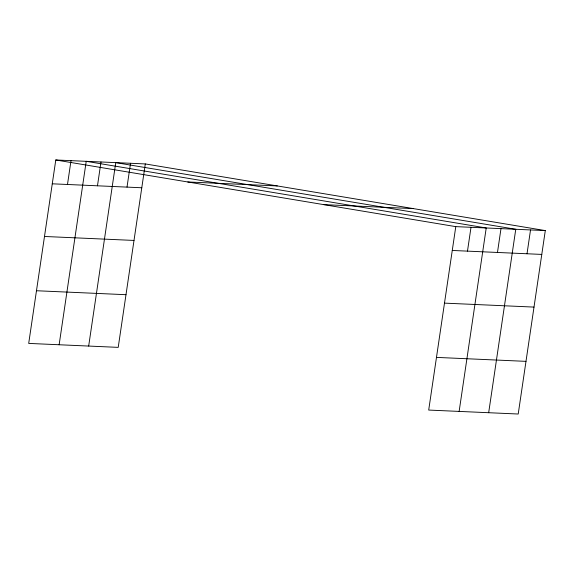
<?xml version="1.0" encoding="UTF-8"?>
<svg xmlns="http://www.w3.org/2000/svg" width="574" height="574" viewBox="0 0 574 574"><rect width="100%" height="100%" fill="white"/><g stroke="black" fill="none" stroke-linecap="round" stroke-linejoin="round"><path stroke-width="0.86" d="M145.301 163.934L55.786 159.981L28.7 343.41L118.215 347.37L145.301 163.934L545.3 230.59L518.214 414.019L428.699 410.066L455.785 226.63L545.3 230.59M67.488 184.476L71.004 160.648M59.136 344.752L86.222 161.323L486.221 227.978L459.135 411.407M97.472 185.804L100.995 161.976M88.676 346.057L115.761 162.629L515.761 229.284L488.675 412.713M127.012 187.11L130.535 163.281M467.48 251.132L471.003 227.304M497.471 252.46L500.987 228.631M527.011 253.765L530.527 229.937M187.784 181.972L277.299 185.933M52.27 183.809L141.785 187.763M323.786 204.638L413.302 208.599M452.262 250.458L541.784 254.418M44.492 236.474L134.007 240.434M444.484 303.129L534.007 307.09M36.478 290.738L125.993 294.699M436.477 357.394L525.992 361.355M55.786 159.981L455.785 226.63"/></g></svg>
